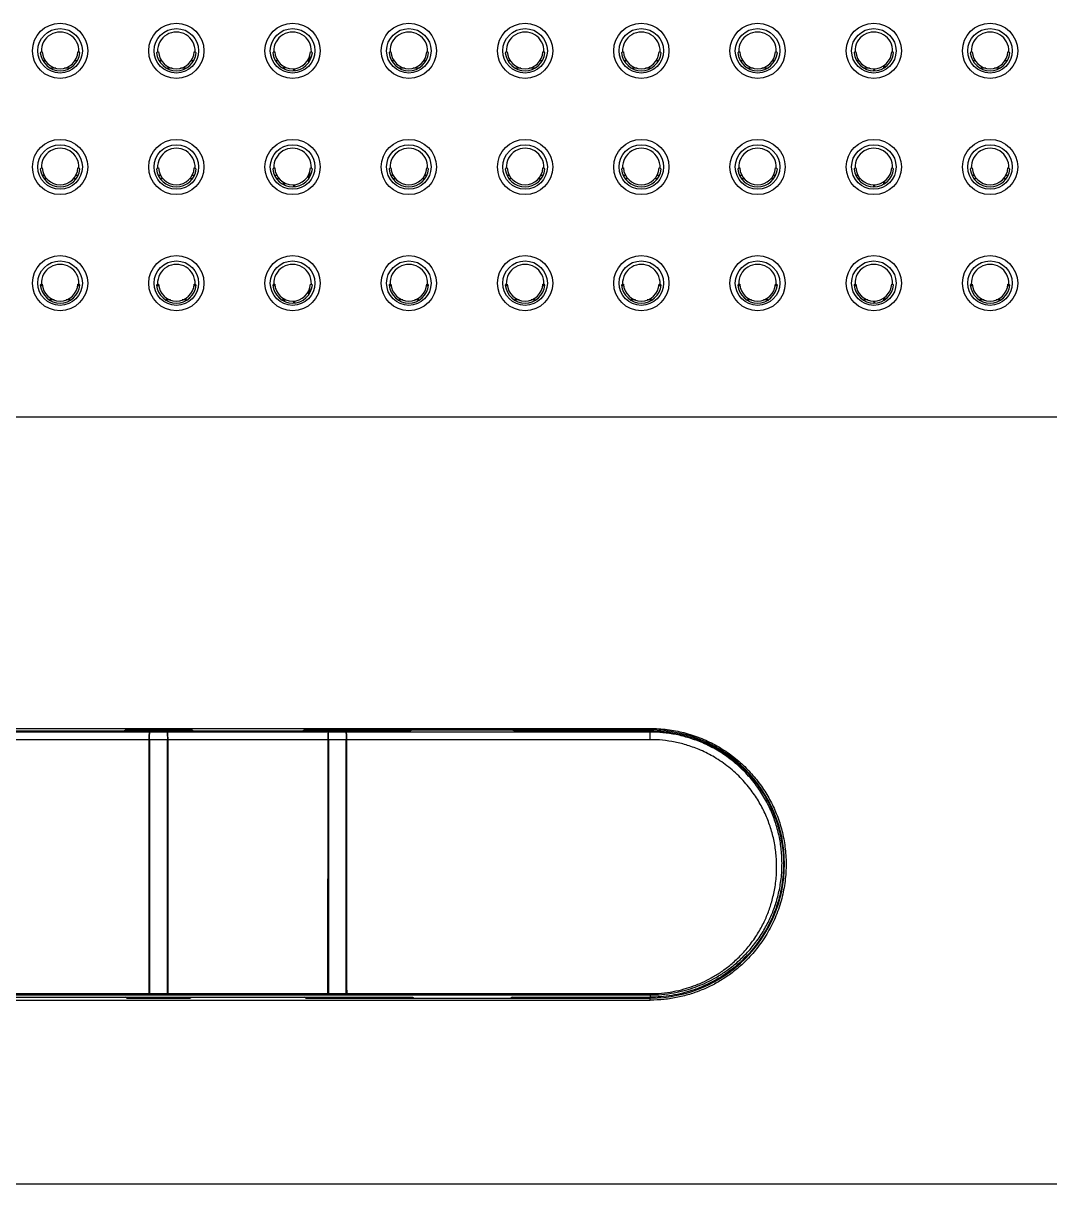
# Model space of a CAD drawing. Header units: millimetres. Extents: x 4086 to 4666, y 411 to 814.
# Drawn here: x 4240.6 to 4298, y 563.7 to 628.6 of the extents above; entities that cross this region are included whole.
import ezdxf

# ---------------------------------------------------------------- set-up
doc = ezdxf.new("R2010")
doc.units = ezdxf.units.MM

msp = doc.modelspace()

# ---------------------------------------------------------------- linework, layer by layer
at = {"color": 7, "linetype": 'Continuous'}
for p, q in [((4241.656, 626.993), (4241.706, 626.993)), ((4243.703, 626.993), (4243.753, 626.993)), ((4248.156, 626.993), (4248.206, 626.993)), ((4250.203, 626.993), (4250.253, 626.993)), ((4254.656, 626.993), (4254.706, 626.993)), ((4256.657, 626.807), (4256.657, 626.49)), ((4256.703, 626.993), (4256.753, 626.993)), ((4261.156, 626.993), (4261.206, 626.993)), ((4263.203, 626.993), (4263.253, 626.993)), ((4267.656, 626.993), (4267.706, 626.993)), ((4269.703, 626.993), (4269.753, 626.993)), ((4274.156, 626.993), (4274.206, 626.993)), ((4276.203, 626.993), (4276.253, 626.993)), ((4280.656, 626.993), (4280.706, 626.993)), ((4282.703, 626.993), (4282.753, 626.993)), ((4287.156, 626.993), (4287.206, 626.993)), ((4289.203, 626.993), (4289.253, 626.993)), ((4293.656, 626.993), (4293.706, 626.993)), ((4295.703, 626.993), (4295.753, 626.993)), ((4241.737, 626.51), (4241.88, 626.51)), ((4242.167, 626.092), (4242.465, 626.092)), ((4242.945, 626.092), (4243.242, 626.092)), ((4243.529, 626.51), (4243.672, 626.51)), ((4248.237, 626.51), (4248.38, 626.51)), ((4248.667, 626.092), (4248.965, 626.092)), ((4249.445, 626.092), (4249.742, 626.092)), ((4250.029, 626.51), (4250.172, 626.51)), ((4254.737, 626.51), (4254.88, 626.51)), ((4255.167, 626.092), (4255.205, 626.092)), ((4255.219, 626.06), (4255.222, 626.091)), ((4255.222, 626.091), (4255.231, 626.183)), ((4255.262, 626.033), (4255.262, 626.163)), ((4255.752, 626.055), (4255.752, 625.942)), ((4255.805, 626.065), (4255.805, 625.951)), ((4256.605, 626.422), (4256.605, 626.615)), ((4261.237, 626.51), (4261.38, 626.51)), ((4261.667, 626.092), (4261.965, 626.092)), ((4262.445, 626.092), (4262.742, 626.092)), ((4263.029, 626.51), (4263.172, 626.51)), ((4267.737, 626.51), (4267.88, 626.51)), ((4268.167, 626.092), (4268.465, 626.092)), ((4268.945, 626.092), (4269.242, 626.092)), ((4269.529, 626.51), (4269.672, 626.51)), ((4274.237, 626.51), (4274.38, 626.51)), ((4274.667, 626.092), (4274.965, 626.092)), ((4275.445, 626.092), (4275.742, 626.092)), ((4276.029, 626.51), (4276.172, 626.51)), ((4280.737, 626.51), (4280.88, 626.51)), ((4281.167, 626.092), (4281.465, 626.092)), ((4281.945, 626.092), (4282.242, 626.092)), ((4282.529, 626.51), (4282.672, 626.51)), ((4287.237, 626.51), (4287.38, 626.51)), ((4287.667, 626.092), (4287.965, 626.092)), ((4288.207, 625.933), (4288.218, 626.048)), ((4288.262, 625.944), (4288.262, 626.057)), ((4288.752, 626.23), (4288.752, 626.098)), ((4288.805, 626.264), (4288.805, 626.13)), ((4293.737, 626.51), (4293.88, 626.51)), ((4294.167, 626.092), (4294.465, 626.092)), ((4294.945, 626.092), (4295.242, 626.092)), ((4295.529, 626.51), (4295.672, 626.51)), ((4241.656, 620.493), (4241.706, 620.493)), ((4243.703, 620.493), (4243.753, 620.493)), ((4248.156, 620.493), (4248.206, 620.493)), ((4250.203, 620.493), (4250.253, 620.493)), ((4254.656, 620.493), (4254.706, 620.493)), ((4256.657, 620.307), (4256.657, 619.99)), ((4256.703, 620.493), (4256.753, 620.493)), ((4261.156, 620.493), (4261.206, 620.493)), ((4263.203, 620.493), (4263.253, 620.493)), ((4267.656, 620.493), (4267.706, 620.493)), ((4269.703, 620.493), (4269.753, 620.493)), ((4274.156, 620.493), (4274.206, 620.493)), ((4276.203, 620.493), (4276.253, 620.493)), ((4280.656, 620.493), (4280.706, 620.493)), ((4282.703, 620.493), (4282.753, 620.493)), ((4287.156, 620.493), (4287.206, 620.493)), ((4289.203, 620.493), (4289.253, 620.493)), ((4293.656, 620.493), (4293.706, 620.493)), ((4295.703, 620.493), (4295.753, 620.493)), ((4241.697, 620.092), (4241.822, 620.092)), ((4241.814, 619.91), (4241.952, 619.91)), ((4243.457, 619.91), (4243.596, 619.91)), ((4243.588, 620.092), (4243.712, 620.092)), ((4248.197, 620.092), (4248.322, 620.092)), ((4248.314, 619.91), (4248.452, 619.91)), ((4249.957, 619.91), (4250.096, 619.91)), ((4250.088, 620.092), (4250.212, 620.092)), ((4254.697, 620.092), (4254.822, 620.092)), ((4254.814, 619.91), (4254.952, 619.91)), ((4255.205, 619.569), (4255.205, 619.7)), ((4255.262, 619.533), (4255.262, 619.663)), ((4255.752, 619.555), (4255.752, 619.442)), ((4255.805, 619.565), (4255.805, 619.451)), ((4256.605, 619.922), (4256.605, 620.115)), ((4261.197, 620.092), (4261.322, 620.092)), ((4261.314, 619.91), (4261.452, 619.91)), ((4262.957, 619.91), (4263.096, 619.91)), ((4263.088, 620.092), (4263.212, 620.092)), ((4267.697, 620.092), (4267.822, 620.092)), ((4267.814, 619.91), (4267.952, 619.91)), ((4269.457, 619.91), (4269.596, 619.91)), ((4269.588, 620.092), (4269.712, 620.092)), ((4274.197, 620.092), (4274.322, 620.092)), ((4274.314, 619.91), (4274.452, 619.91)), ((4275.957, 619.91), (4276.096, 619.91)), ((4276.088, 620.092), (4276.212, 620.092)), ((4280.697, 620.092), (4280.822, 620.092)), ((4280.814, 619.91), (4280.952, 619.91)), ((4282.457, 619.91), (4282.596, 619.91)), ((4282.588, 620.092), (4282.712, 620.092)), ((4287.197, 620.092), (4287.322, 620.092)), ((4287.314, 619.91), (4287.452, 619.91)), ((4288.205, 619.433), (4288.205, 619.546)), ((4288.262, 619.444), (4288.262, 619.557)), ((4288.752, 619.73), (4288.752, 619.598)), ((4288.805, 619.764), (4288.805, 619.63)), ((4293.697, 620.092), (4293.822, 620.092)), ((4293.814, 619.91), (4293.952, 619.91)), ((4295.457, 619.91), (4295.596, 619.91)), ((4295.588, 620.092), (4295.712, 620.092)), ((4241.598, 613.91), (4241.706, 613.91)), ((4241.656, 613.993), (4241.706, 613.993)), ((4243.703, 613.993), (4243.753, 613.993)), ((4243.703, 613.91), (4243.812, 613.91)), ((4248.098, 613.91), (4248.206, 613.91)), ((4248.156, 613.993), (4248.206, 613.993)), ((4250.203, 613.993), (4250.253, 613.993)), ((4250.203, 613.91), (4250.312, 613.91)), ((4254.598, 613.91), (4254.706, 613.91)), ((4254.656, 613.993), (4254.706, 613.993)), ((4256.657, 613.807), (4256.657, 613.49)), ((4256.703, 613.993), (4256.753, 613.993)), ((4261.098, 613.91), (4261.206, 613.91)), ((4261.156, 613.993), (4261.206, 613.993)), ((4263.203, 613.993), (4263.253, 613.993)), ((4263.203, 613.91), (4263.312, 613.91)), ((4267.598, 613.91), (4267.706, 613.91)), ((4267.656, 613.993), (4267.706, 613.993)), ((4269.703, 613.993), (4269.753, 613.993)), ((4269.703, 613.91), (4269.812, 613.91)), ((4274.098, 613.91), (4274.206, 613.91)), ((4274.156, 613.993), (4274.206, 613.993)), ((4276.203, 613.993), (4276.253, 613.993)), ((4276.203, 613.91), (4276.312, 613.91)), ((4280.598, 613.91), (4280.706, 613.91)), ((4280.656, 613.993), (4280.706, 613.993)), ((4282.703, 613.993), (4282.753, 613.993)), ((4282.703, 613.91), (4282.812, 613.91)), ((4287.098, 613.91), (4287.206, 613.91)), ((4287.156, 613.993), (4287.206, 613.993)), ((4289.203, 613.993), (4289.253, 613.993)), ((4293.598, 613.91), (4293.706, 613.91)), ((4293.656, 613.993), (4293.706, 613.993)), ((4295.703, 613.993), (4295.753, 613.993)), ((4295.703, 613.91), (4295.812, 613.91)), ((4242.37, 613.11), (4242.138, 613.11)), ((4243.271, 613.11), (4243.039, 613.11)), ((4248.87, 613.11), (4248.638, 613.11)), ((4249.771, 613.11), (4249.539, 613.11)), ((4255.205, 613.11), (4255.138, 613.11)), ((4255.205, 613.11), (4255.205, 613.2)), ((4255.208, 613.067), (4255.205, 613.11)), ((4255.262, 613.033), (4255.262, 613.163)), ((4255.752, 613.055), (4255.752, 612.942)), ((4255.805, 613.065), (4255.805, 612.951)), ((4256.605, 613.422), (4256.605, 613.615)), ((4261.87, 613.11), (4261.638, 613.11)), ((4262.771, 613.11), (4262.539, 613.11)), ((4268.37, 613.11), (4268.138, 613.11)), ((4269.271, 613.11), (4269.039, 613.11)), ((4274.87, 613.11), (4274.638, 613.11)), ((4275.771, 613.11), (4275.539, 613.11)), ((4281.37, 613.11), (4281.138, 613.11)), ((4282.271, 613.11), (4282.039, 613.11)), ((4287.87, 613.11), (4287.638, 613.11)), ((4288.218, 612.935), (4288.209, 613.047)), ((4288.262, 612.944), (4288.262, 613.057)), ((4288.752, 613.23), (4288.752, 613.098)), ((4288.805, 613.264), (4288.805, 613.13)), ((4294.37, 613.11), (4294.138, 613.11)), ((4295.271, 613.11), (4295.039, 613.11)), ((4328.198, 606.546), (4118.212, 606.546)), ((4170.705, 589.132), (4275.705, 589.132)), ((4184.116, 588.996), (4262.293, 588.996)), ((4246.283, 588.996), (4246.357, 589.046)), ((4246.357, 589.046), (4246.357, 588.996)), ((4246.357, 589.046), (4250.053, 589.046)), ((4250.126, 588.996), (4250.053, 589.046)), ((4250.053, 588.996), (4250.053, 589.046)), ((4256.283, 588.996), (4256.357, 589.046)), ((4256.357, 589.046), (4256.357, 588.996)), ((4256.357, 589.046), (4275.705, 589.046)), ((4261.792, 588.996), (4261.789, 589.046)), ((4262.419, 589.046), (4262.293, 588.996)), ((4267.991, 589.046), (4268.116, 588.996)), ((4268.116, 588.996), (4275.705, 588.996)), ((4268.62, 589.046), (4268.618, 588.996)), ((4275.705, 589.132), (4275.705, 589.046)), ((4275.705, 588.502), (4275.705, 588.996)), ((4247.711, 588.928), (4238.698, 588.928)), ((4247.687, 588.502), (4238.722, 588.502)), ((4247.705, 588.513), (4248.705, 588.513)), ((4247.711, 588.928), (4247.729, 588.939)), ((4247.729, 588.939), (4248.681, 588.939)), ((4248.681, 588.939), (4248.698, 588.928)), ((4257.711, 588.928), (4248.698, 588.928)), ((4257.687, 588.502), (4248.722, 588.502)), ((4257.705, 588.513), (4258.705, 588.513)), ((4257.711, 588.928), (4257.729, 588.939)), ((4257.729, 588.939), (4258.681, 588.939)), ((4258.681, 588.939), (4258.698, 588.928)), ((4275.704, 588.928), (4258.698, 588.928)), ((4275.705, 588.502), (4258.722, 588.502)), ((4184.007, 574.096), (4262.402, 574.096)), ((4238.723, 574.219), (4247.686, 574.219)), ((4238.729, 574.293), (4247.681, 574.293)), ((4246.445, 574.046), (4246.366, 574.096)), ((4246.444, 574.096), (4246.445, 574.046)), ((4246.445, 574.046), (4249.964, 574.046)), ((4247.71, 574.202), (4247.686, 574.219)), ((4248.705, 574.275), (4247.705, 574.275)), ((4248.699, 574.202), (4247.71, 574.202)), ((4248.723, 574.219), (4248.699, 574.202)), ((4248.723, 574.219), (4257.686, 574.219)), ((4248.729, 574.293), (4257.681, 574.293)), ((4249.964, 574.046), (4250.043, 574.096)), ((4249.964, 574.046), (4249.965, 574.096)), ((4256.445, 574.046), (4256.366, 574.096)), ((4256.444, 574.096), (4256.445, 574.046)), ((4256.445, 574.046), (4275.705, 574.046)), ((4257.71, 574.202), (4257.686, 574.219)), ((4258.705, 574.275), (4257.705, 574.275)), ((4258.699, 574.202), (4257.71, 574.202)), ((4258.723, 574.219), (4258.699, 574.202)), ((4258.723, 574.219), (4275.705, 574.219)), ((4258.729, 574.293), (4275.705, 574.293)), ((4261.905, 574.046), (4261.901, 574.096)), ((4262.402, 574.096), (4262.494, 574.046)), ((4268.007, 574.096), (4267.915, 574.046)), ((4268.007, 574.096), (4275.705, 574.096)), ((4268.508, 574.096), (4268.504, 574.046)), ((4275.705, 574.293), (4275.705, 574.096)), ((4275.715, 574.096), (4275.705, 574.096)), ((4275.705, 573.929), (4275.705, 574.046)), ((4170.705, 573.929), (4275.705, 573.929)), ((4136.705, 563.656), (4309.705, 563.656)), ((4136.7, 563.653), (4309.709, 563.653))]:
    msp.add_line(p, q, dxfattribs=at)
for centre, radius in [((4242.705, 627.046), 1.544), ((4242.705, 627.046), 1.245), ((4249.205, 627.046), 1.544), ((4249.205, 627.046), 1.245), ((4255.705, 627.046), 1.544), ((4255.705, 627.046), 1.245), ((4262.205, 627.046), 1.544), ((4262.205, 627.046), 1.245), ((4268.705, 627.046), 1.544), ((4268.705, 627.046), 1.245), ((4275.205, 627.046), 1.544), ((4275.205, 627.046), 1.245), ((4281.705, 627.046), 1.544), ((4281.705, 627.046), 1.245), ((4288.205, 627.046), 1.544), ((4288.205, 627.046), 1.245), ((4294.705, 627.046), 1.544), ((4294.705, 627.046), 1.245), ((4242.705, 620.546), 1.544), ((4242.705, 620.546), 1.245), ((4249.205, 620.546), 1.544), ((4249.205, 620.546), 1.245), ((4255.705, 620.546), 1.544), ((4255.705, 620.546), 1.245), ((4262.205, 620.546), 1.544), ((4262.205, 620.546), 1.245), ((4268.705, 620.546), 1.544), ((4268.705, 620.546), 1.245), ((4275.205, 620.546), 1.544), ((4275.205, 620.546), 1.245), ((4281.705, 620.546), 1.544), ((4281.705, 620.546), 1.245), ((4288.205, 620.546), 1.544), ((4288.205, 620.546), 1.245), ((4294.705, 620.546), 1.544), ((4294.705, 620.546), 1.245), ((4242.705, 614.046), 1.544), ((4242.705, 614.046), 1.245), ((4249.205, 614.046), 1.544), ((4249.205, 614.046), 1.245), ((4255.705, 614.046), 1.544), ((4255.705, 614.046), 1.245), ((4262.205, 614.046), 1.544), ((4262.205, 614.046), 1.245), ((4268.705, 614.046), 1.544), ((4268.705, 614.046), 1.245), ((4275.205, 614.046), 1.544), ((4275.205, 614.046), 1.245), ((4281.705, 614.046), 1.544), ((4281.705, 614.046), 1.245), ((4288.205, 614.046), 1.544), ((4288.205, 614.046), 1.245), ((4294.705, 614.046), 1.544), ((4294.705, 614.046), 1.245)]:
    msp.add_circle(centre, radius, dxfattribs=at)
for centre, radius, start, end in [((4242.705, 627.046), 1.05, 357.13905, 182.86095), ((4249.205, 627.046), 1.05, 357.13905, 182.86095), ((4255.705, 627.046), 1.05, 357.13905, 182.86095), ((4262.205, 627.046), 1.05, 357.13905, 182.86095), ((4268.705, 627.046), 1.05, 357.13905, 182.86095), ((4275.205, 627.046), 1.05, 357.13905, 182.86095), ((4281.705, 627.046), 1.05, 357.13905, 182.86095), ((4288.205, 627.046), 1.05, 357.13905, 182.86095), ((4294.705, 627.046), 1.05, 357.13905, 182.86095), ((4244.015, 624.752), 3.254, 137.22453, 137.976), ((4242.705, 627.046), 1.113, 185.9466, 354.0534), ((4243.913, 624.847), 3.115, 136.43339, 137.22474), ((4242.705, 627.046), 1, 183.00412, 356.99588), ((4241.446, 624.8), 3.183, 42.01569, 43.55809), ((4250.515, 624.752), 3.254, 137.22453, 137.976), ((4249.205, 627.046), 1.113, 185.9466, 354.0534), ((4250.413, 624.847), 3.115, 136.43339, 137.22474), ((4249.205, 627.046), 1, 183.00412, 356.99588), ((4247.946, 624.8), 3.183, 42.01569, 43.55809), ((4257.015, 624.752), 3.254, 137.22453, 137.976), ((4255.705, 627.046), 1.113, 185.9466, 354.0534), ((4256.913, 624.847), 3.115, 136.43339, 137.22474), ((4255.705, 627.046), 1, 183.00412, 356.99588), ((4254.446, 624.8), 3.183, 42.01569, 43.55809), ((4263.515, 624.752), 3.254, 137.22453, 137.976), ((4262.205, 627.046), 1.113, 185.9466, 354.0534), ((4263.413, 624.847), 3.115, 136.43339, 137.22474), ((4262.205, 627.046), 1, 183.00412, 356.99588), ((4260.946, 624.8), 3.183, 42.01569, 43.55809), ((4270.015, 624.752), 3.254, 137.22453, 137.976), ((4268.705, 627.046), 1.113, 185.9466, 354.0534), ((4269.913, 624.847), 3.115, 136.43339, 137.22474), ((4268.705, 627.046), 1, 183.00412, 356.99588), ((4267.446, 624.8), 3.183, 42.01569, 43.55809), ((4276.515, 624.752), 3.254, 137.22453, 137.976), ((4275.205, 627.046), 1.113, 185.9466, 354.0534), ((4276.413, 624.847), 3.115, 136.43339, 137.22474), ((4275.205, 627.046), 1, 183.00412, 356.99588), ((4273.946, 624.8), 3.183, 42.01569, 43.55809), ((4283.015, 624.752), 3.254, 137.22453, 137.976), ((4281.705, 627.046), 1.113, 185.9466, 354.0534), ((4282.913, 624.847), 3.115, 136.43339, 137.22474), ((4281.705, 627.046), 1, 183.00412, 356.99588), ((4280.446, 624.8), 3.183, 42.01569, 43.55809), ((4289.515, 624.752), 3.254, 137.22453, 137.976), ((4288.205, 627.046), 1.113, 185.9466, 354.0534), ((4289.413, 624.847), 3.115, 136.43339, 137.22474), ((4288.205, 627.046), 1, 183.00412, 356.99588), ((4286.946, 624.8), 3.183, 42.01569, 43.55809), ((4296.015, 624.752), 3.254, 137.22453, 137.976), ((4294.705, 627.046), 1.113, 185.9466, 354.0534), ((4295.913, 624.847), 3.115, 136.43339, 137.22474), ((4294.705, 627.046), 1, 183.00412, 356.99588), ((4293.446, 624.8), 3.183, 42.01569, 43.55809), ((4242.705, 620.546), 1.05, 357.13905, 182.86095), ((4249.205, 620.546), 1.05, 357.13905, 182.86095), ((4255.705, 620.546), 1.05, 357.13905, 182.86095), ((4262.205, 620.546), 1.05, 357.13905, 182.86095), ((4268.705, 620.546), 1.05, 357.13905, 182.86095), ((4275.205, 620.546), 1.05, 357.13905, 182.86095), ((4281.705, 620.546), 1.05, 357.13905, 182.86095), ((4288.205, 620.546), 1.05, 357.13905, 182.86095), ((4294.705, 620.546), 1.05, 357.13905, 182.86095), ((4244.015, 618.252), 3.254, 137.22453, 137.976), ((4242.705, 620.546), 1.113, 185.9466, 354.0534), ((4243.913, 618.347), 3.115, 136.43339, 137.22474), ((4242.705, 620.546), 1, 183.00412, 356.99588), ((4241.446, 618.3), 3.183, 42.01569, 43.55809), ((4250.515, 618.252), 3.254, 137.22453, 137.976), ((4249.205, 620.546), 1.113, 185.9466, 354.0534), ((4250.413, 618.347), 3.115, 136.43339, 137.22474), ((4249.205, 620.546), 1, 183.00412, 356.99588), ((4247.946, 618.3), 3.183, 42.01569, 43.55809), ((4257.015, 618.252), 3.254, 137.22453, 137.976), ((4255.705, 620.546), 1.113, 185.9466, 354.0534), ((4256.913, 618.347), 3.115, 136.43339, 137.22474), ((4255.705, 620.546), 1, 183.00412, 356.99588), ((4254.446, 618.3), 3.183, 42.01569, 43.55809), ((4263.515, 618.252), 3.254, 137.22453, 137.976), ((4262.205, 620.546), 1.113, 185.9466, 354.0534), ((4263.413, 618.347), 3.115, 136.43339, 137.22474), ((4262.205, 620.546), 1, 183.00412, 356.99588), ((4260.946, 618.3), 3.183, 42.01569, 43.55809), ((4270.015, 618.252), 3.254, 137.22453, 137.976), ((4268.705, 620.546), 1.113, 185.9466, 354.0534), ((4269.913, 618.347), 3.115, 136.43339, 137.22474), ((4268.705, 620.546), 1, 183.00412, 356.99588), ((4267.446, 618.3), 3.183, 42.01569, 43.55809), ((4276.515, 618.252), 3.254, 137.22453, 137.976), ((4275.205, 620.546), 1.113, 185.9466, 354.0534), ((4276.413, 618.347), 3.115, 136.43339, 137.22474), ((4275.205, 620.546), 1, 183.00412, 356.99588), ((4273.946, 618.3), 3.183, 42.01569, 43.55809), ((4283.015, 618.252), 3.254, 137.22453, 137.976), ((4281.705, 620.546), 1.113, 185.9466, 354.0534), ((4282.913, 618.347), 3.115, 136.43339, 137.22474), ((4281.705, 620.546), 1, 183.00412, 356.99588), ((4280.446, 618.3), 3.183, 42.01569, 43.55809), ((4289.515, 618.252), 3.254, 137.22453, 137.976), ((4288.205, 620.546), 1.113, 185.9466, 354.0534), ((4289.413, 618.347), 3.115, 136.43339, 137.22474), ((4288.205, 620.546), 1, 183.00412, 356.99588), ((4286.946, 618.3), 3.183, 42.01569, 43.55809), ((4296.015, 618.252), 3.254, 137.22453, 137.976), ((4294.705, 620.546), 1.113, 185.9466, 354.0534), ((4295.913, 618.347), 3.115, 136.43339, 137.22474), ((4294.705, 620.546), 1, 183.00412, 356.99588), ((4293.446, 618.3), 3.183, 42.01569, 43.55809), ((4242.705, 614.046), 1.05, 357.13905, 182.86095), ((4249.205, 614.046), 1.05, 357.13905, 182.86095), ((4255.705, 614.046), 1.05, 357.13905, 182.86095), ((4262.205, 614.046), 1.05, 357.13905, 182.86095), ((4268.705, 614.046), 1.05, 357.13905, 182.86095), ((4275.205, 614.046), 1.05, 357.13905, 182.86095), ((4281.705, 614.046), 1.05, 357.13905, 182.86095), ((4288.205, 614.046), 1.05, 357.13905, 182.86095), ((4294.705, 614.046), 1.05, 357.13905, 182.86095), ((4244.015, 611.752), 3.254, 137.22453, 137.976), ((4242.705, 614.046), 1.113, 185.9466, 354.0534), ((4243.913, 611.847), 3.115, 136.43339, 137.22474), ((4242.705, 614.046), 1, 183.00412, 356.99588), ((4241.446, 611.8), 3.183, 42.01569, 43.55809), ((4250.515, 611.752), 3.254, 137.22453, 137.976), ((4249.205, 614.046), 1.113, 185.9466, 354.0534), ((4250.413, 611.847), 3.115, 136.43339, 137.22474), ((4249.205, 614.046), 1, 183.00412, 356.99588), ((4247.946, 611.8), 3.183, 42.01569, 43.55809), ((4257.015, 611.752), 3.254, 137.22453, 137.976), ((4255.705, 614.046), 1.113, 185.9466, 354.0534), ((4256.913, 611.847), 3.115, 136.43339, 137.22474), ((4255.705, 614.046), 1, 183.00412, 356.99588), ((4254.446, 611.8), 3.183, 42.01569, 43.55809), ((4263.515, 611.752), 3.254, 137.22453, 137.976), ((4262.205, 614.046), 1.113, 185.9466, 354.0534), ((4263.413, 611.847), 3.115, 136.43339, 137.22474), ((4262.205, 614.046), 1, 183.00412, 356.99588), ((4260.946, 611.8), 3.183, 42.01569, 43.55809), ((4270.015, 611.752), 3.254, 137.22453, 137.976), ((4268.705, 614.046), 1.113, 185.9466, 354.0534), ((4269.913, 611.847), 3.115, 136.43339, 137.22474), ((4268.705, 614.046), 1, 183.00412, 356.99588), ((4267.446, 611.8), 3.183, 42.01569, 43.55809), ((4276.515, 611.752), 3.254, 137.22453, 137.976), ((4275.205, 614.046), 1.113, 185.9466, 354.0534), ((4276.413, 611.847), 3.115, 136.43339, 137.22474), ((4275.205, 614.046), 1, 183.00412, 356.99588), ((4273.946, 611.8), 3.183, 42.01569, 43.55809), ((4283.015, 611.752), 3.254, 137.22453, 137.976), ((4281.705, 614.046), 1.113, 185.9466, 354.0534), ((4282.913, 611.847), 3.115, 136.43339, 137.22474), ((4281.705, 614.046), 1, 183.00412, 356.99588), ((4280.446, 611.8), 3.183, 42.01569, 43.55809), ((4289.515, 611.752), 3.254, 137.22453, 137.976), ((4288.205, 614.046), 1.113, 185.9466, 354.0534), ((4289.413, 611.847), 3.115, 136.43339, 137.22474), ((4288.205, 614.046), 1, 183.00412, 356.99588), ((4286.946, 611.8), 3.183, 42.01569, 43.55809), ((4296.015, 611.752), 3.254, 137.22453, 137.976), ((4294.705, 614.046), 1.113, 185.9466, 354.0534), ((4295.913, 611.847), 3.115, 136.43339, 137.22474), ((4294.705, 614.046), 1, 183.00412, 356.99588), ((4293.446, 611.8), 3.183, 42.01569, 43.55809), ((4275.705, 581.546), 7.5, 270, 90)]:
    msp.add_arc(centre, radius, start, end, dxfattribs=at)
for points, start_tangent, end_tangent in [([(4275.705, 589.132), (4276.656, 589.072), (4277.586, 588.895), (4278.485, 588.604), (4279.33, 588.21), (4280.114, 587.72), (4280.82, 587.15), (4281.447, 586.506), (4281.985, 585.807), (4282.432, 585.061), (4282.793, 584.263), (4283.065, 583.411), (4283.238, 582.508), (4283.3, 581.561), (4283.241, 580.587), (4283.053, 579.608), (4282.732, 578.647), (4282.279, 577.726), (4281.725, 576.897), (4281.118, 576.199), (4280.505, 575.64), (4279.899, 575.193), (4279.293, 574.831), (4278.667, 574.531), (4277.988, 574.281), (4277.254, 574.089), (4276.484, 573.969), (4275.705, 573.929)], (1, 0), (-1, 0)), ([(4275.705, 588.996), (4276.486, 588.955), (4277.254, 588.833), (4278.008, 588.63), (4278.739, 588.35), (4279.434, 587.995), (4280.091, 587.568), (4281.269, 586.5), (4282.209, 585.178), (4282.857, 583.63), (4283.146, 581.909), (4283.015, 580.112), (4282.788, 579.239), (4282.467, 578.419), (4281.611, 577.005), (4280.562, 575.897), (4279.392, 575.072), (4278.783, 574.761), (4278.164, 574.513), (4277.533, 574.324), (4276.905, 574.193), (4276.296, 574.119), (4275.715, 574.096)], (1, 0), (-0.999999, -0.001332)), ([(4247.681, 574.293), (4247.683, 577.413), (4247.685, 580.846), (4247.686, 584.556), (4247.687, 588.502)], (0.000895, 1), (0.000243, 1)), ([(4247.687, 588.502), (4247.689, 588.616), (4247.692, 588.732), (4247.698, 588.832), (4247.705, 588.901), (4247.711, 588.928)], (0.000243, 1), (0.836166, 0.548476)), ([(4247.705, 588.513), (4247.704, 586.502), (4247.704, 584.547), (4247.704, 582.653), (4247.704, 580.825), (4247.704, 579.069), (4247.704, 577.389), (4247.704, 575.789), (4247.705, 574.275)], (-0.000036, -1), (0.000072, -1)), ([(4247.705, 588.513), (4247.706, 588.626), (4247.71, 588.744), (4247.715, 588.843), (4247.722, 588.913), (4247.729, 588.939)], (0.000036, 1), (0.836163, 0.548481)), ([(4248.681, 588.939), (4248.687, 588.912), (4248.694, 588.841), (4248.7, 588.742), (4248.703, 588.625), (4248.705, 588.513)], (0.836163, -0.548481), (0.000036, -1)), ([(4248.698, 588.928), (4248.705, 588.901), (4248.711, 588.832), (4248.717, 588.732), (4248.721, 588.616), (4248.722, 588.502)], (0.836166, -0.548476), (0.000243, -1)), ([(4248.705, 574.275), (4248.705, 575.79), (4248.705, 577.389), (4248.705, 579.07), (4248.705, 580.826), (4248.705, 582.654), (4248.705, 584.548), (4248.705, 586.503), (4248.705, 588.513)], (0.000072, 1), (-0.000036, 1)), ([(4248.722, 588.502), (4248.723, 584.556), (4248.725, 580.846), (4248.726, 577.413), (4248.729, 574.293)], (0.000243, -1), (0.000895, -1)), ([(4257.681, 574.293), (4257.683, 577.413), (4257.685, 580.846), (4257.686, 584.556), (4257.687, 588.502)], (0.000895, 1), (0.000243, 1)), ([(4257.687, 588.502), (4257.689, 588.616), (4257.692, 588.732), (4257.698, 588.832), (4257.705, 588.901), (4257.711, 588.928)], (0.000243, 1), (0.836166, 0.548476)), ([(4257.705, 588.513), (4257.704, 586.502), (4257.704, 584.547), (4257.704, 582.653), (4257.704, 580.825), (4257.704, 579.069), (4257.704, 577.389), (4257.704, 575.789), (4257.705, 574.275)], (-0.000036, -1), (0.000072, -1)), ([(4257.705, 588.513), (4257.706, 588.626), (4257.71, 588.744), (4257.715, 588.843), (4257.722, 588.913), (4257.729, 588.939)], (0.000036, 1), (0.836163, 0.548481)), ([(4258.681, 588.939), (4258.687, 588.912), (4258.694, 588.841), (4258.7, 588.742), (4258.703, 588.625), (4258.705, 588.513)], (0.836163, -0.548481), (0.000036, -1)), ([(4258.698, 588.928), (4258.705, 588.901), (4258.711, 588.832), (4258.717, 588.732), (4258.721, 588.616), (4258.722, 588.502)], (0.836166, -0.548476), (0.000243, -1)), ([(4258.705, 574.275), (4258.705, 575.79), (4258.705, 577.389), (4258.705, 579.07), (4258.705, 580.826), (4258.705, 582.654), (4258.705, 584.548), (4258.705, 586.503), (4258.705, 588.513)], (0.000072, 1), (-0.000036, 1)), ([(4258.722, 588.502), (4258.723, 584.556), (4258.725, 580.846), (4258.726, 577.413), (4258.729, 574.293)], (0.000243, -1), (0.000895, -1)), ([(4275.705, 574.219), (4276.356, 574.247), (4277.042, 574.341), (4277.681, 574.488), (4278.224, 574.661), (4278.729, 574.866), (4279.247, 575.123), (4279.785, 575.448), (4280.331, 575.847), (4280.876, 576.333), (4281.409, 576.917), (4281.906, 577.6), (4282.294, 578.282), (4282.585, 578.944), (4282.806, 579.615), (4282.977, 580.395), (4283.065, 581.274), (4283.05, 582.126), (4282.943, 582.936), (4282.752, 583.713), (4282.478, 584.463), (4282.116, 585.193), (4281.651, 585.913), (4281.043, 586.64), (4280.28, 587.336), (4279.447, 587.908), (4278.642, 588.317), (4277.883, 588.598), (4277.149, 588.785), (4276.416, 588.894), (4275.704, 588.928)], (1, 0.000088), (-1, 0.000012)), ([(4275.705, 574.293), (4276.329, 574.321), (4276.989, 574.411), (4277.603, 574.554), (4278.125, 574.722), (4278.61, 574.92), (4279.107, 575.17), (4279.624, 575.484), (4280.147, 575.871), (4280.671, 576.34), (4281.182, 576.905), (4281.658, 577.566), (4282.03, 578.225), (4282.308, 578.865), (4282.519, 579.514), (4282.682, 580.266), (4282.766, 581.115), (4282.751, 581.938), (4282.647, 582.721), (4282.463, 583.47), (4282.2, 584.194), (4281.853, 584.899), (4281.406, 585.593), (4280.823, 586.295), (4280.09, 586.967), (4279.292, 587.518), (4278.521, 587.913), (4277.793, 588.184), (4277.089, 588.365), (4276.386, 588.47), (4275.705, 588.502)], (1, 0.000159), (-1, 0.000049)), ([(4247.686, 574.219), (4247.682, 574.24), (4247.681, 574.293)], (-0.821389, 0.570369), (0.000895, 1)), ([(4247.71, 574.202), (4247.706, 574.223), (4247.705, 574.275)], (-0.821375, 0.570388), (-0.000072, 1)), ([(4248.705, 574.275), (4248.703, 574.223), (4248.699, 574.202)], (-0.000072, -1), (-0.821375, -0.570388)), ([(4248.729, 574.293), (4248.727, 574.24), (4248.723, 574.219)], (0.000895, -1), (-0.821389, -0.570369)), ([(4257.686, 574.219), (4257.682, 574.24), (4257.681, 574.293)], (-0.821389, 0.570369), (0.000895, 1)), ([(4257.71, 574.202), (4257.706, 574.223), (4257.705, 574.275)], (-0.821375, 0.570388), (-0.000072, 1)), ([(4258.705, 574.275), (4258.703, 574.223), (4258.699, 574.202)], (-0.000072, -1), (-0.821375, -0.570388)), ([(4258.729, 574.293), (4258.727, 574.24), (4258.723, 574.219)], (0.000895, -1), (-0.821389, -0.570369))]:
    msp.add_spline(points, degree=3, dxfattribs=dict(at, start_tangent=start_tangent, end_tangent=end_tangent))

doc.saveas('drawing.dxf')
